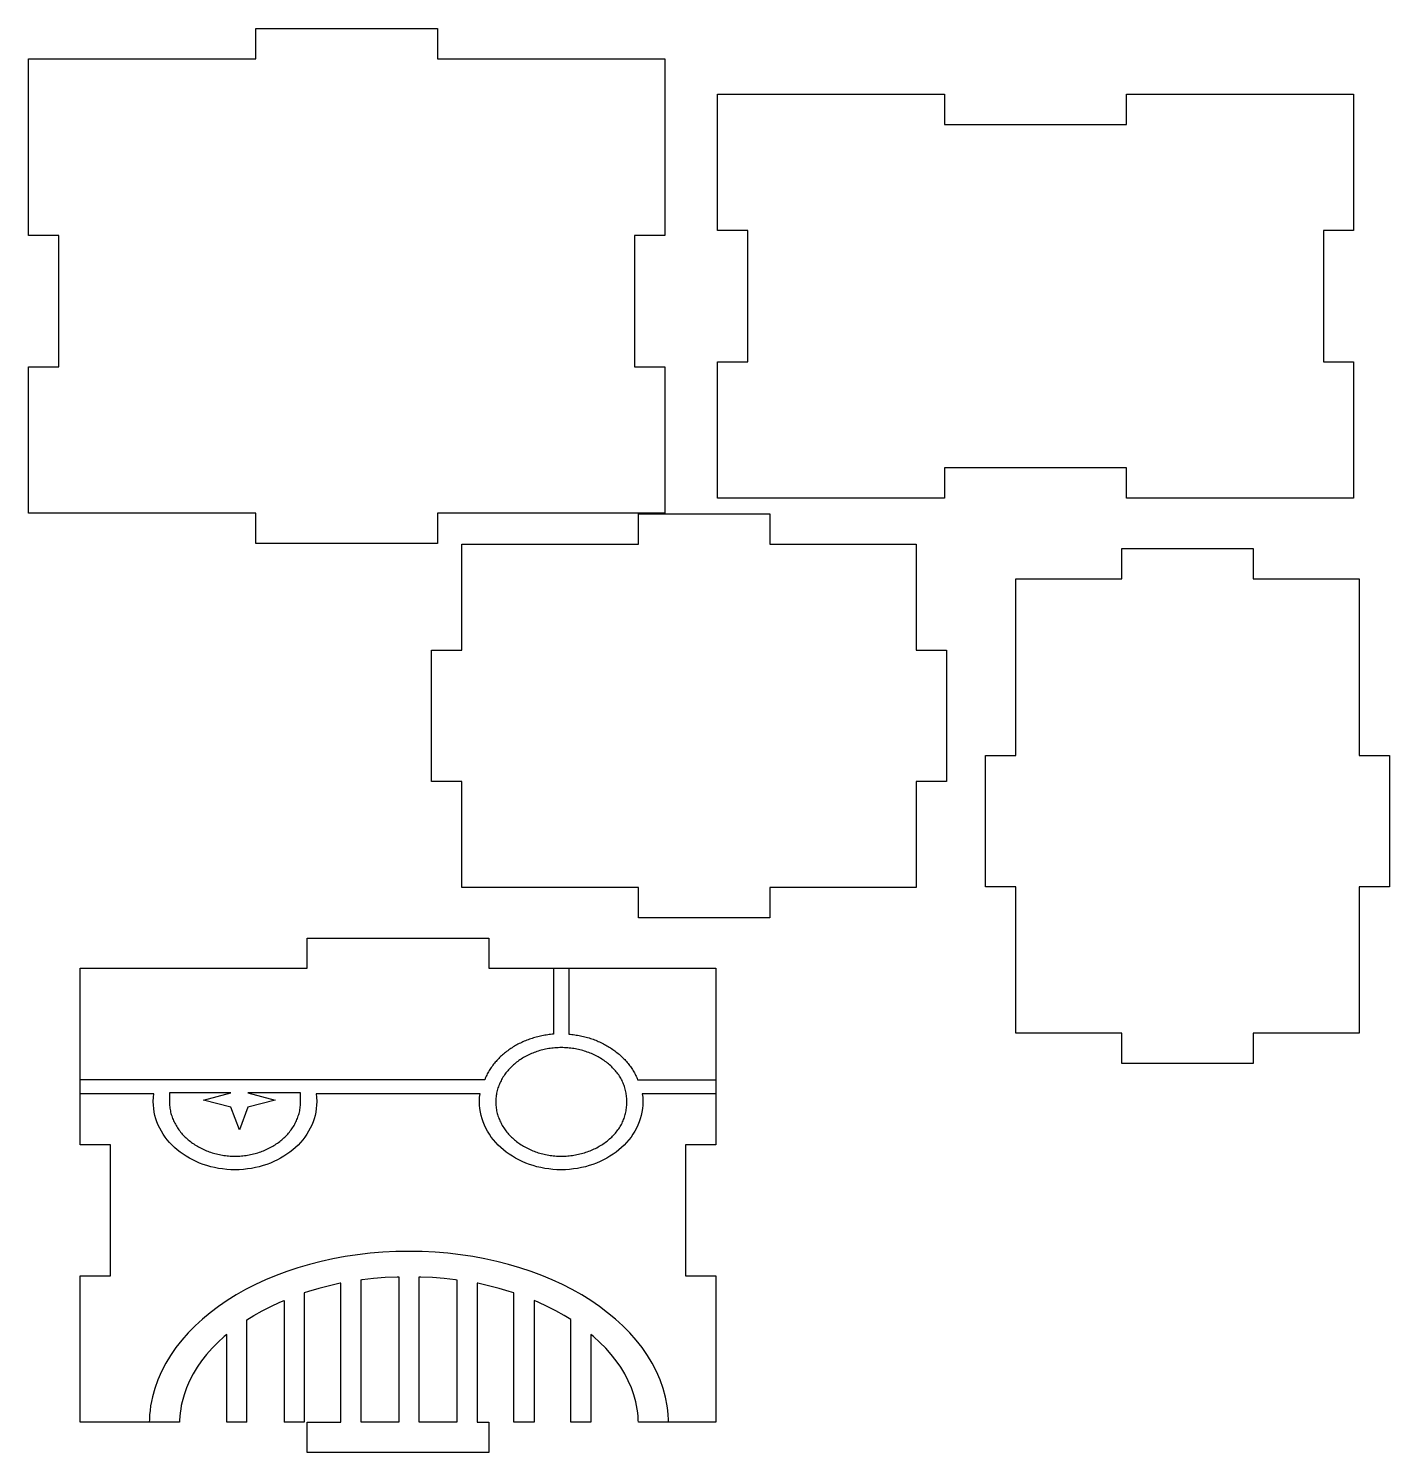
# Model space of a CAD drawing. Extents: x 18 to 916, y 41 to 981.
import ezdxf

# ---------------------------------------------------------------- set-up
doc = ezdxf.new("R2010")
doc.units = 0
for name, color, linetype in [('CUT_FIRST', 105, 'CONTINUOUS'), ('CUT_LAST', 18, 'CONTINUOUS'), ('ENGRAVE', 30, 'CONTINUOUS')]:
    doc.layers.add(name, color=color, linetype=linetype)

msp = doc.modelspace()

# ---------------------------------------------------------------- linework, layer by layer
at = {"layer": 'CUT_FIRST'}
msp.add_lwpolyline([(472.49, 691.08), (472.49, 761.08), (492.49, 761.08), (492.49, 847.75), (472.49, 847.75), (472.49, 917.75), (472.49, 917.75), (472.49, 937.75), (622.49, 937.75), (622.49, 917.75), (742.49, 917.75), (742.49, 937.75), (892.49, 937.75), (892.49, 917.75), (892.49, 917.75), (892.49, 847.75), (872.49, 847.75), (872.49, 761.08), (892.49, 761.08), (892.49, 691.08), (892.49, 691.08), (892.49, 671.08), (742.49, 671.08), (742.49, 691.08), (622.49, 691.08), (622.49, 671.08), (472.49, 671.08), (472.49, 691.08)], dxfattribs=at)
for points in [[(326.23, 274.8), (326.23, 270.06), (326.32, 269.18), (326.43, 268.31), (326.57, 267.44), (326.73, 266.58), (326.92, 265.73), (327.13, 264.88), (327.36, 264.04), (327.62, 263.21), (327.9, 262.39), (328.2, 261.58), (328.52, 260.77), (328.87, 259.98), (329.23, 259.19), (329.62, 258.41), (330.03, 257.64), (330.46, 256.88), (330.91, 256.14), (331.38, 255.4), (331.87, 254.67), (332.38, 253.95), (332.91, 253.25), (333.46, 252.55), (334.03, 251.87), (334.61, 251.19), (335.21, 250.53), (335.83, 249.89), (336.47, 249.25), (337.13, 248.63), (337.8, 248.02), (338.48, 247.42), (339.19, 246.84), (339.91, 246.27), (340.64, 245.71), (341.39, 245.17), (342.16, 244.64), (342.93, 244.13), (343.73, 243.63), (344.53, 243.15), (345.36, 242.68), (346.19, 242.22), (347.04, 241.79), (347.9, 241.37), (348.77, 240.96), (349.65, 240.57), (350.55, 240.2), (351.46, 239.84), (352.38, 239.51), (353.31, 239.19), (354.25, 238.88), (355.2, 238.6), (356.16, 238.33), (357.13, 238.08), (358.11, 237.85), (359.1, 237.64), (360.09, 237.45), (361.1, 237.27), (362.11, 237.12), (363.13, 236.99), (364.16, 236.87), (365.2, 236.78), (366.24, 236.7), (367.29, 236.65), (368.35, 236.62), (369.41, 236.61), (370.47, 236.62), (371.53, 236.65), (372.58, 236.7), (373.63, 236.78), (374.67, 236.87), (375.7, 236.98), (376.73, 237.12), (377.75, 237.27), (378.77, 237.44), (379.77, 237.64), (380.77, 237.85), (381.76, 238.08), (382.74, 238.32), (383.71, 238.59), (384.67, 238.88), (385.63, 239.18), (386.57, 239.5), (387.5, 239.84), (388.42, 240.19), (389.33, 240.56), (390.22, 240.95), (391.11, 241.35), (391.98, 241.77), (392.84, 242.21), (393.69, 242.66), (394.52, 243.13), (395.34, 243.61), (396.14, 244.11), (396.94, 244.62), (397.71, 245.15), (398.47, 245.69), (399.22, 246.25), (399.94, 246.82), (400.66, 247.4), (401.35, 248), (402.03, 248.61), (402.69, 249.23), (403.33, 249.86), (403.96, 250.51), (404.56, 251.17), (405.15, 251.84), (405.72, 252.53), (406.26, 253.22), (406.79, 253.93), (407.3, 254.65), (407.79, 255.37), (408.25, 256.11), (408.7, 256.86), (409.12, 257.62), (409.52, 258.39), (409.9, 259.17), (410.25, 259.96), (410.58, 260.75), (410.89, 261.56), (411.17, 262.38), (411.43, 263.2), (411.67, 264.03), (411.88, 264.87), (412.06, 265.72), (412.22, 266.57), (412.35, 267.43), (412.46, 268.3), (412.54, 269.18), (412.59, 270.06), (412.62, 271.2), (412.64, 272.43), (412.62, 273.66), (412.59, 274.8), (412.54, 275.69), (412.46, 276.56), (412.35, 277.43), (412.22, 278.29), (412.06, 279.15), (411.88, 280), (411.67, 280.83), (411.43, 281.67), (411.17, 282.49), (410.89, 283.3), (410.58, 284.11), (410.25, 284.91), (409.9, 285.7), (409.52, 286.47), (409.12, 287.24), (408.7, 288), (408.25, 288.75), (407.79, 289.49), (407.3, 290.22), (406.79, 290.94), (406.26, 291.64), (405.72, 292.34), (405.15, 293.02), (404.56, 293.69), (403.96, 294.35), (403.33, 295), (402.69, 295.64), (402.03, 296.26), (401.35, 296.87), (400.66, 297.46), (399.94, 298.05), (399.22, 298.62), (398.47, 299.17), (397.71, 299.71), (396.94, 300.24), (396.14, 300.75), (395.34, 301.25), (394.52, 301.73), (393.69, 302.2), (392.84, 302.65), (391.98, 303.09), (391.11, 303.51), (390.22, 303.92), (389.33, 304.3), (388.42, 304.68), (387.5, 305.03), (386.57, 305.37), (385.63, 305.69), (384.67, 305.99), (383.71, 306.27), (382.74, 306.54), (381.76, 306.79), (380.77, 307.02), (379.77, 307.23), (378.77, 307.42), (377.75, 307.59), (376.73, 307.75), (375.7, 307.88), (374.67, 307.99), (373.63, 308.09), (372.58, 308.16), (371.53, 308.21), (370.47, 308.25), (369.41, 308.26), (368.35, 308.25), (367.29, 308.21), (366.24, 308.16), (365.2, 308.09), (364.16, 307.99), (363.13, 307.88), (362.11, 307.75), (361.1, 307.59), (360.09, 307.42), (359.1, 307.23), (358.11, 307.01), (357.13, 306.78), (356.16, 306.54), (355.2, 306.27), (354.25, 305.98), (353.31, 305.68), (352.38, 305.36), (351.46, 305.02), (350.55, 304.67), (349.65, 304.29), (348.77, 303.9), (347.9, 303.5), (347.04, 303.08), (346.19, 302.64), (345.36, 302.19), (344.53, 301.72), (343.73, 301.24), (342.93, 300.74), (342.16, 300.22), (341.39, 299.7), (340.64, 299.15), (339.91, 298.6), (339.19, 298.03), (338.48, 297.44), (337.8, 296.85), (337.13, 296.24), (336.47, 295.61), (335.83, 294.98), (335.21, 294.33), (334.61, 293.67), (334.03, 293), (333.46, 292.31), (332.91, 291.62), (332.38, 290.91), (331.87, 290.2), (331.38, 289.47), (330.91, 288.73), (330.46, 287.98), (330.03, 287.22), (329.62, 286.45), (329.23, 285.68), (328.87, 284.89), (328.52, 284.09), (328.2, 283.29), (327.9, 282.47), (327.62, 281.65), (327.36, 280.82), (327.13, 279.98), (326.92, 279.14), (326.73, 278.28), (326.57, 277.42), (326.43, 276.56), (326.32, 275.68), (326.23, 274.8)], [(151.2, 278.37), (110.86, 278.37), (110.86, 270.06), (110.95, 269.18), (111.06, 268.31), (111.2, 267.44), (111.36, 266.58), (111.55, 265.73), (111.76, 264.88), (111.99, 264.04), (112.25, 263.21), (112.52, 262.39), (112.83, 261.58), (113.15, 260.77), (113.5, 259.98), (113.86, 259.19), (114.25, 258.41), (114.66, 257.64), (115.09, 256.88), (115.54, 256.14), (116.01, 255.4), (116.5, 254.67), (117.01, 253.95), (117.54, 253.25), (118.09, 252.55), (118.66, 251.87), (119.24, 251.19), (119.84, 250.53), (120.46, 249.89), (121.1, 249.25), (121.76, 248.63), (122.43, 248.02), (123.11, 247.42), (123.82, 246.84), (124.54, 246.27), (125.27, 245.71), (126.02, 245.17), (126.78, 244.64), (127.56, 244.13), (128.36, 243.63), (129.16, 243.15), (129.99, 242.68), (130.82, 242.22), (131.67, 241.79), (132.53, 241.37), (133.4, 240.96), (134.28, 240.57), (135.18, 240.2), (136.09, 239.84), (137.01, 239.51), (137.94, 239.19), (138.88, 238.88), (139.83, 238.6), (140.79, 238.33), (141.76, 238.08), (142.74, 237.85), (143.73, 237.64), (144.72, 237.45), (145.73, 237.27), (146.74, 237.12), (147.76, 236.99), (148.79, 236.87), (149.83, 236.78), (150.87, 236.7), (151.92, 236.65), (152.98, 236.62), (154.04, 236.61), (155.1, 236.62), (156.16, 236.65), (157.21, 236.7), (158.25, 236.78), (159.29, 236.87), (160.32, 236.99), (161.34, 237.12), (162.35, 237.27), (163.36, 237.45), (164.35, 237.64), (165.34, 237.85), (166.32, 238.08), (167.29, 238.33), (168.25, 238.6), (169.2, 238.88), (170.14, 239.19), (171.07, 239.51), (171.99, 239.84), (172.9, 240.2), (173.79, 240.57), (174.68, 240.96), (175.55, 241.37), (176.41, 241.79), (177.26, 242.22), (178.09, 242.68), (178.91, 243.15), (179.72, 243.63), (180.51, 244.13), (181.29, 244.64), (182.06, 245.17), (182.81, 245.71), (183.54, 246.27), (184.26, 246.84), (184.97, 247.42), (185.65, 248.02), (186.32, 248.63), (186.98, 249.25), (187.62, 249.89), (188.24, 250.53), (188.84, 251.19), (189.42, 251.87), (189.99, 252.55), (190.54, 253.25), (191.06, 253.95), (191.57, 254.67), (192.07, 255.4), (192.54, 256.14), (192.99, 256.88), (193.42, 257.64), (193.83, 258.41), (194.21, 259.19), (194.58, 259.98), (194.93, 260.77), (195.25, 261.58), (195.55, 262.39), (195.83, 263.21), (196.09, 264.04), (196.32, 264.88), (196.53, 265.73), (196.72, 266.58), (196.88, 267.44), (197.02, 268.31), (197.13, 269.18), (197.22, 270.06), (197.22, 278.37), (162.55, 278.37), (162.55, 278.37), (180.54, 273.63), (162.59, 268.92), (156.89, 253.95), (151.23, 268.88), (133.24, 273.63), (151.18, 278.34)]]:
    msp.add_lwpolyline(points, close=True, dxfattribs=at)
at = {"layer": 'CUT_LAST'}
for points in [[(17.69, 705.79), (17.69, 757.8), (37.69, 757.8), (37.69, 804.7), (37.69, 844.47), (17.69, 844.47), (17.69, 913.4), (17.69, 961.14), (167.69, 961.14), (167.69, 981.14), (287.69, 981.14), (287.69, 961.14), (437.69, 961.14), (437.69, 913.4), (437.69, 844.47), (417.69, 844.47), (417.69, 804.7), (417.69, 757.8), (437.69, 757.8), (437.69, 705.79), (437.69, 661.14), (287.69, 661.14), (287.69, 641.14), (167.69, 641.14), (167.69, 661.14), (17.69, 661.14)], [(559.13, 413.95), (507.12, 413.95), (507.12, 393.95), (460.22, 393.95), (420.45, 393.95), (420.45, 413.95), (351.52, 413.95), (323.79, 413.95), (303.79, 413.95), (303.79, 483.9), (283.79, 483.9), (283.79, 570.57), (303.79, 570.57), (303.79, 583.9), (303.79, 640.61), (323.79, 640.61), (351.52, 640.61), (420.45, 640.61), (420.45, 660.61), (460.22, 660.61), (507.12, 660.61), (507.12, 640.61), (559.13, 640.61), (603.79, 640.61), (603.79, 570.57), (623.79, 570.57), (623.79, 483.9), (603.79, 483.9), (603.79, 413.95)], [(669.49, 362.38), (669.49, 414.39), (649.49, 414.39), (649.49, 461.29), (649.49, 501.06), (669.49, 501.06), (669.49, 569.99), (669.49, 597.73), (669.49, 617.73), (739.44, 617.73), (739.44, 637.73), (826.11, 637.73), (826.11, 617.73), (839.45, 617.73), (896.16, 617.73), (896.16, 597.73), (896.16, 569.99), (896.16, 501.06), (916.16, 501.06), (916.16, 461.29), (916.16, 414.39), (896.16, 414.39), (896.16, 362.38), (896.16, 317.72), (826.11, 317.72), (826.11, 297.72), (739.44, 297.72), (739.44, 317.72), (669.49, 317.72)], [(237.31, 60.92), (237.31, 154.99), (238.04, 155.1), (245.56, 155.98), (253.21, 156.61), (260.98, 156.99), (262.26, 157.01), (262.26, 60.92)], [(275.58, 60.92), (275.58, 157.01), (276.72, 156.99), (284.49, 156.61), (292.14, 155.98), (299.67, 155.1), (300.52, 154.97), (300.52, 60.92)]]:
    msp.add_lwpolyline(points, close=True, dxfattribs=at)
for points in [[(117.42, 60.92), (51.9, 60.92), (51.9, 105.53), (51.9, 157.49), (71.88, 157.49), (71.88, 204.34), (71.88, 244.07), (51.9, 244.07), (51.9, 312.94), (51.9, 360.62), (201.75, 360.62), (201.75, 380.6), (321.63, 380.6), (321.63, 360.62), (471.48, 360.62), (471.48, 312.94), (471.48, 244.07), (451.5, 244.07), (451.5, 204.34), (451.5, 157.49), (471.48, 157.49), (471.48, 105.53), (471.48, 60.92), (420.29, 60.92), (420.26, 62.25), (420.12, 64.71), (419.88, 67.15), (419.55, 69.54), (418.61, 74.38), (417.31, 79.11), (415.66, 83.76), (413.67, 88.32), (411.34, 92.8), (408.68, 97.19), (405.7, 101.48), (402.41, 105.66), (398.82, 109.73), (394.92, 113.68), (390.74, 117.51), (389.03, 118.92), (389.03, 60.92), (375.71, 60.92), (375.71, 128.69), (371.31, 131.42), (365.82, 134.51), (360.09, 137.44), (354.14, 140.19), (351.51, 141.29), (351.51, 60.92), (338.19, 60.92), (338.19, 146.29), (335.05, 147.33), (328.31, 149.32), (321.38, 151.09), (314.3, 152.65), (313.84, 152.74), (313.84, 60.92), (321.63, 60.92), (321.63, 40.94), (201.75, 40.94), (201.75, 60.92), (223.99, 60.92), (223.99, 152.76), (223.41, 152.65), (216.32, 151.09), (209.4, 149.32), (202.65, 147.33), (199.79, 146.38), (199.79, 60.92), (186.47, 60.92)], [(161.87, 60.92), (161.87, 128.61), (166.4, 131.42), (171.89, 134.51), (177.61, 137.44), (183.56, 140.19), (186.47, 141.41), (186.47, 60.92)], [(161.87, 60.92), (148.55, 60.92), (148.55, 118.82), (146.96, 117.51), (142.78, 113.68), (138.89, 109.73), (135.29, 105.66), (132, 101.48), (129.02, 97.19), (126.36, 92.8), (124.04, 88.32), (122.04, 83.76), (120.39, 79.11), (119.08, 74.34), (118.58, 71.99), (118.16, 69.58), (117.83, 67.15), (117.59, 64.71), (117.44, 62.25), (117.42, 60.92)]]:
    msp.add_lwpolyline(points, dxfattribs=at)
at = {"layer": 'ENGRAVE'}
for points in [[(364.34, 360.62), (364.34, 317.16), (363.35, 317.07), (362.38, 316.97), (361.41, 316.86), (360.44, 316.73), (359.48, 316.59), (358.52, 316.43), (357.57, 316.26), (356.63, 316.08), (355.69, 315.88), (354.76, 315.67), (353.83, 315.44), (352.91, 315.2), (352, 314.95), (351.1, 314.68), (350.2, 314.4), (349.31, 314.11), (348.42, 313.8), (347.55, 313.48), (346.68, 313.15), (345.82, 312.81), (344.97, 312.45), (344.13, 312.08), (343.29, 311.7), (342.47, 311.31), (341.65, 310.9), (340.84, 310.48), (340.05, 310.06), (339.26, 309.62), (338.48, 309.16), (337.71, 308.7), (336.95, 308.23), (336.2, 307.74), (335.47, 307.25), (334.74, 306.74), (334.02, 306.22), (333.32, 305.69), (332.63, 305.15), (331.94, 304.6), (331.27, 304.04), (330.62, 303.47), (329.97, 302.89), (329.33, 302.31), (328.71, 301.71), (328.1, 301.1), (327.51, 300.48), (326.92, 299.85), (326.35, 299.21), (325.79, 298.57), (325.25, 297.91), (324.72, 297.25), (324.2, 296.58), (323.7, 295.9), (323.21, 295.21), (322.74, 294.51), (322.28, 293.8), (321.84, 293.09), (321.41, 292.37), (320.99, 291.64), (320.59, 290.9), (320.21, 290.15), (319.84, 289.4), (319.49, 288.64), (319.16, 287.87), (318.84, 287.1), (51.9, 287.09)], [(374.33, 360.62), (374.33, 317.16), (375.32, 317.07), (376.31, 316.97), (377.3, 316.86), (378.28, 316.73), (379.25, 316.58), (380.22, 316.42), (381.18, 316.25), (382.13, 316.06), (383.08, 315.86), (384.02, 315.64), (384.95, 315.41), (385.88, 315.17), (386.8, 314.91), (387.71, 314.64), (388.61, 314.36), (389.51, 314.06), (390.4, 313.75), (391.28, 313.43), (392.15, 313.09), (393.01, 312.74), (393.86, 312.38), (394.71, 312.01), (395.54, 311.62), (396.37, 311.23), (397.19, 310.82), (397.99, 310.4), (398.79, 309.96), (399.58, 309.52), (400.36, 309.06), (401.12, 308.6), (401.88, 308.12), (402.62, 307.63), (403.36, 307.13), (404.08, 306.62), (404.8, 306.1), (405.5, 305.57), (406.19, 305.03), (406.86, 304.48), (407.53, 303.92), (408.19, 303.35), (408.83, 302.77), (409.46, 302.18), (410.07, 301.58), (410.68, 300.97), (411.27, 300.35), (411.85, 299.73), (412.41, 299.09), (412.97, 298.45), (413.5, 297.8), (414.03, 297.14), (414.54, 296.47), (415.04, 295.79), (415.52, 295.11), (415.99, 294.42), (416.44, 293.72), (416.88, 293.01), (417.3, 292.29), (417.71, 291.57), (418.1, 290.84), (418.48, 290.11), (418.84, 289.36), (419.19, 288.61), (419.52, 287.86), (419.83, 287.1), (471.48, 287.09)], [(471.48, 277.7), (422.89, 277.7), (423.16, 275.57), (423.28, 272.62), (423.21, 270.3), (423, 268), (422.65, 265.75), (422.18, 263.52), (421.57, 261.34), (420.84, 259.2), (419.99, 257.11), (419.02, 255.06), (417.93, 253.07), (416.74, 251.13), (415.44, 249.24), (414.03, 247.42), (412.52, 245.65), (410.92, 243.95), (409.22, 242.32), (407.43, 240.76), (405.56, 239.28), (403.6, 237.87), (401.56, 236.53), (399.45, 235.28), (397.26, 234.12), (395, 233.04), (392.68, 232.05), (390.29, 231.15), (387.84, 230.35), (385.34, 229.64), (382.79, 229.04), (380.18, 228.54), (377.53, 228.14), (374.83, 227.86), (372.1, 227.69), (369.33, 227.63), (366.56, 227.69), (363.83, 227.86), (361.13, 228.14), (358.48, 228.54), (355.88, 229.04), (353.32, 229.64), (350.82, 230.35), (348.37, 231.15), (345.98, 232.05), (343.66, 233.04), (341.4, 234.12), (339.22, 235.28), (337.1, 236.53), (335.06, 237.87), (333.1, 239.28), (331.23, 240.76), (329.44, 242.32), (327.74, 243.95), (326.14, 245.65), (324.63, 247.42), (323.23, 249.24), (321.92, 251.13), (320.73, 253.07), (319.64, 255.06), (318.67, 257.11), (317.82, 259.2), (317.09, 261.34), (316.49, 263.52), (316.01, 265.75), (315.66, 268), (315.46, 270.3), (315.38, 272.62), (315.5, 275.56), (315.77, 277.7), (207.62, 277.7), (207.87, 275.57), (207.99, 272.62), (207.92, 270.3), (207.71, 268), (207.36, 265.75), (206.88, 263.52), (206.28, 261.34), (205.55, 259.2), (204.7, 257.11), (203.73, 255.06), (202.64, 253.07), (201.45, 251.13), (200.14, 249.24), (198.74, 247.42), (197.23, 245.65), (195.63, 243.95), (193.93, 242.32), (192.14, 240.76), (190.27, 239.28), (188.31, 237.87), (186.27, 236.53), (184.16, 235.28), (181.97, 234.12), (179.71, 233.04), (177.39, 232.05), (175, 231.15), (172.55, 230.35), (170.05, 229.64), (167.49, 229.04), (164.89, 228.54), (162.24, 228.14), (159.54, 227.86), (156.81, 227.69), (154.04, 227.63), (151.27, 227.69), (148.54, 227.86), (145.84, 228.14), (143.19, 228.54), (140.58, 229.04), (138.03, 229.64), (135.53, 230.35), (133.08, 231.15), (130.69, 232.05), (128.37, 233.04), (126.11, 234.12), (123.92, 235.28), (121.81, 236.53), (119.77, 237.87), (117.81, 239.28), (115.94, 240.76), (114.15, 242.32), (112.45, 243.95), (110.85, 245.65), (109.34, 247.42), (107.93, 249.24), (106.63, 251.13), (105.44, 253.07), (104.35, 255.06), (103.38, 257.11), (102.53, 259.2), (101.8, 261.34), (101.19, 263.52), (100.72, 265.75), (100.37, 268), (100.16, 270.3), (100.09, 272.62), (100.21, 275.56), (100.46, 277.7), (51.9, 277.7)], [(440.27, 60.92), (440.23, 62.79), (440.06, 65.78), (439.77, 68.76), (439.35, 71.81), (438.23, 77.57), (436.65, 83.31), (434.65, 88.95), (432.24, 94.46), (429.45, 99.85), (426.27, 105.09), (422.72, 110.19), (418.83, 115.14), (414.6, 119.92), (410.05, 124.54), (405.19, 128.99), (400.03, 133.26), (394.59, 137.35), (388.87, 141.26), (382.89, 144.97), (376.66, 148.48), (370.18, 151.79), (363.48, 154.89), (356.56, 157.78), (349.43, 160.45), (342.1, 162.89), (334.58, 165.1), (326.89, 167.08), (319.02, 168.81), (311, 170.29), (302.82, 171.52), (294.51, 172.48), (286.07, 173.18), (277.52, 173.6), (268.85, 173.75), (260.19, 173.6), (251.63, 173.18), (243.19, 172.48), (234.88, 171.52), (226.71, 170.29), (218.68, 168.81), (210.82, 167.08), (203.12, 165.1), (195.6, 162.89), (188.27, 160.45), (181.14, 157.78), (174.22, 154.89), (167.52, 151.79), (161.05, 148.48), (154.82, 144.97), (148.84, 141.26), (143.12, 137.35), (137.67, 133.26), (132.51, 128.99), (127.65, 124.54), (123.1, 119.92), (118.87, 115.14), (114.98, 110.19), (111.44, 105.09), (108.26, 99.85), (105.46, 94.46), (103.05, 88.95), (101.05, 83.31), (99.5, 77.65), (98.86, 74.66), (98.34, 71.72), (97.94, 68.76), (97.65, 65.78), (97.47, 62.79), (97.44, 60.92)]]:
    msp.add_lwpolyline(points, dxfattribs=at)

doc.saveas('drawing.dxf')
